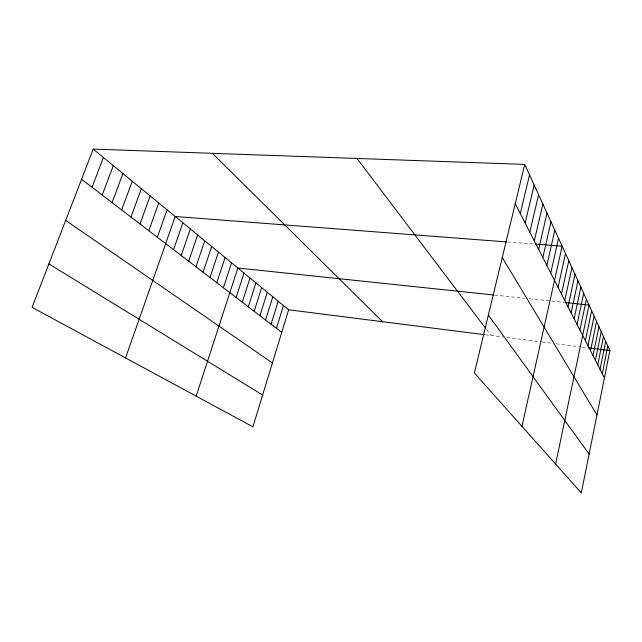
<?xml version="1.0" encoding="UTF-8"?>
<svg xmlns="http://www.w3.org/2000/svg" width="642" height="642" viewBox="0 0 642 642"><rect width="100%" height="100%" fill="white"/><g stroke="black" fill="none" stroke-linecap="round" stroke-linejoin="round"><path stroke-width="0.48" stroke-dasharray="3.21 2.41" d="M507.517 241.994L534.072 244.032M494.653 295.095L524.458 298.233M529.337 298.747L550.708 301.002M551.647 301.098L563.965 302.398M485.36 334.779L503.585 337.098M506.506 337.467L541.174 341.873M542.105 341.993L552.465 343.31M556.245 343.791L581.251 346.969M582.214 347.089L587.125 347.715M486.564 329.531L491.082 335.509"/><path stroke-width="0.96" d="M602.244 373.668L607.822 346.062M524.739 164.408L609.9 350.612L581.315 492.904L474.382 372.986L524.739 164.408L93.21 149.096L32.1 307.374L252.932 426.842L288.627 309.773L93.21 149.096M597.742 364.857L603.496 336.609M600.021 369.319L605.687 341.4M592.991 355.572L598.946 326.65M595.399 360.282L601.249 331.697M590.512 350.741L596.57 321.473M585.36 340.669L591.635 310.672M587.976 345.773L594.139 316.145M555.603 464.07L589.059 305.046L564.92 302.502M577.062 324.443L583.69 293.298M579.903 330.004L586.411 299.252M574.125 318.713L580.882 287.167M571.107 312.806L577.993 280.843M567.993 306.724L575.015 274.335M564.775 300.448L571.95 267.626M558.042 287.287L565.514 253.558M561.469 293.972L568.78 260.7M521.962 426.344L562.143 246.183L535.035 244.104M550.748 273.035L558.548 238.334M546.856 265.427L554.832 230.213M542.827 257.546L550.988 221.803M538.646 249.377L547.008 213.096M534.313 240.91L542.875 204.068M529.819 232.123L538.59 194.703M525.148 223.007L534.152 184.984M520.301 213.529L529.538 174.897M276.461 328.327L283.459 305.528M271.076 324.21L278.187 301.194M265.571 319.997L272.802 296.764M259.946 315.695L267.297 292.238M254.192 311.298L261.671 287.608M248.31 306.796L255.909 282.881M242.291 302.197L250.027 278.042M236.136 297.487L244.008 273.091M196.187 396.146L237.845 268.019L493.706 294.991M223.384 287.728L231.537 262.835M216.771 282.681L225.085 257.53M210.006 277.505L218.473 252.089M203.073 272.2L211.7 246.52M195.97 266.767L204.758 240.814M188.684 261.198L197.64 234.964M181.213 255.476L190.345 228.969M173.549 249.618L182.866 222.814M125.551 357.931L175.186 216.506L506.546 241.922M157.354 237.235L167.072 209.83M148.8 230.695L158.726 202.968M140.004 223.97L150.148 195.914M130.96 217.052L141.328 188.668M121.651 209.934L132.26 181.204M112.069 202.607L122.919 173.533M102.206 195.056L113.313 165.628M92.039 187.279L103.41 157.483M288.627 309.773L484.413 334.659M588.104 347.844L609.9 350.612M48.88 263.918L262.626 395.055M65.685 220.383L272.417 362.939M81.558 179.27L281.734 332.363M212.374 153.326L382.592 321.714M356.992 158.454L485.408 328.014M488.361 315.078L589.115 454.063M502.253 257.546L596.972 414.973M515.261 203.674L604.419 377.905"/></g></svg>
